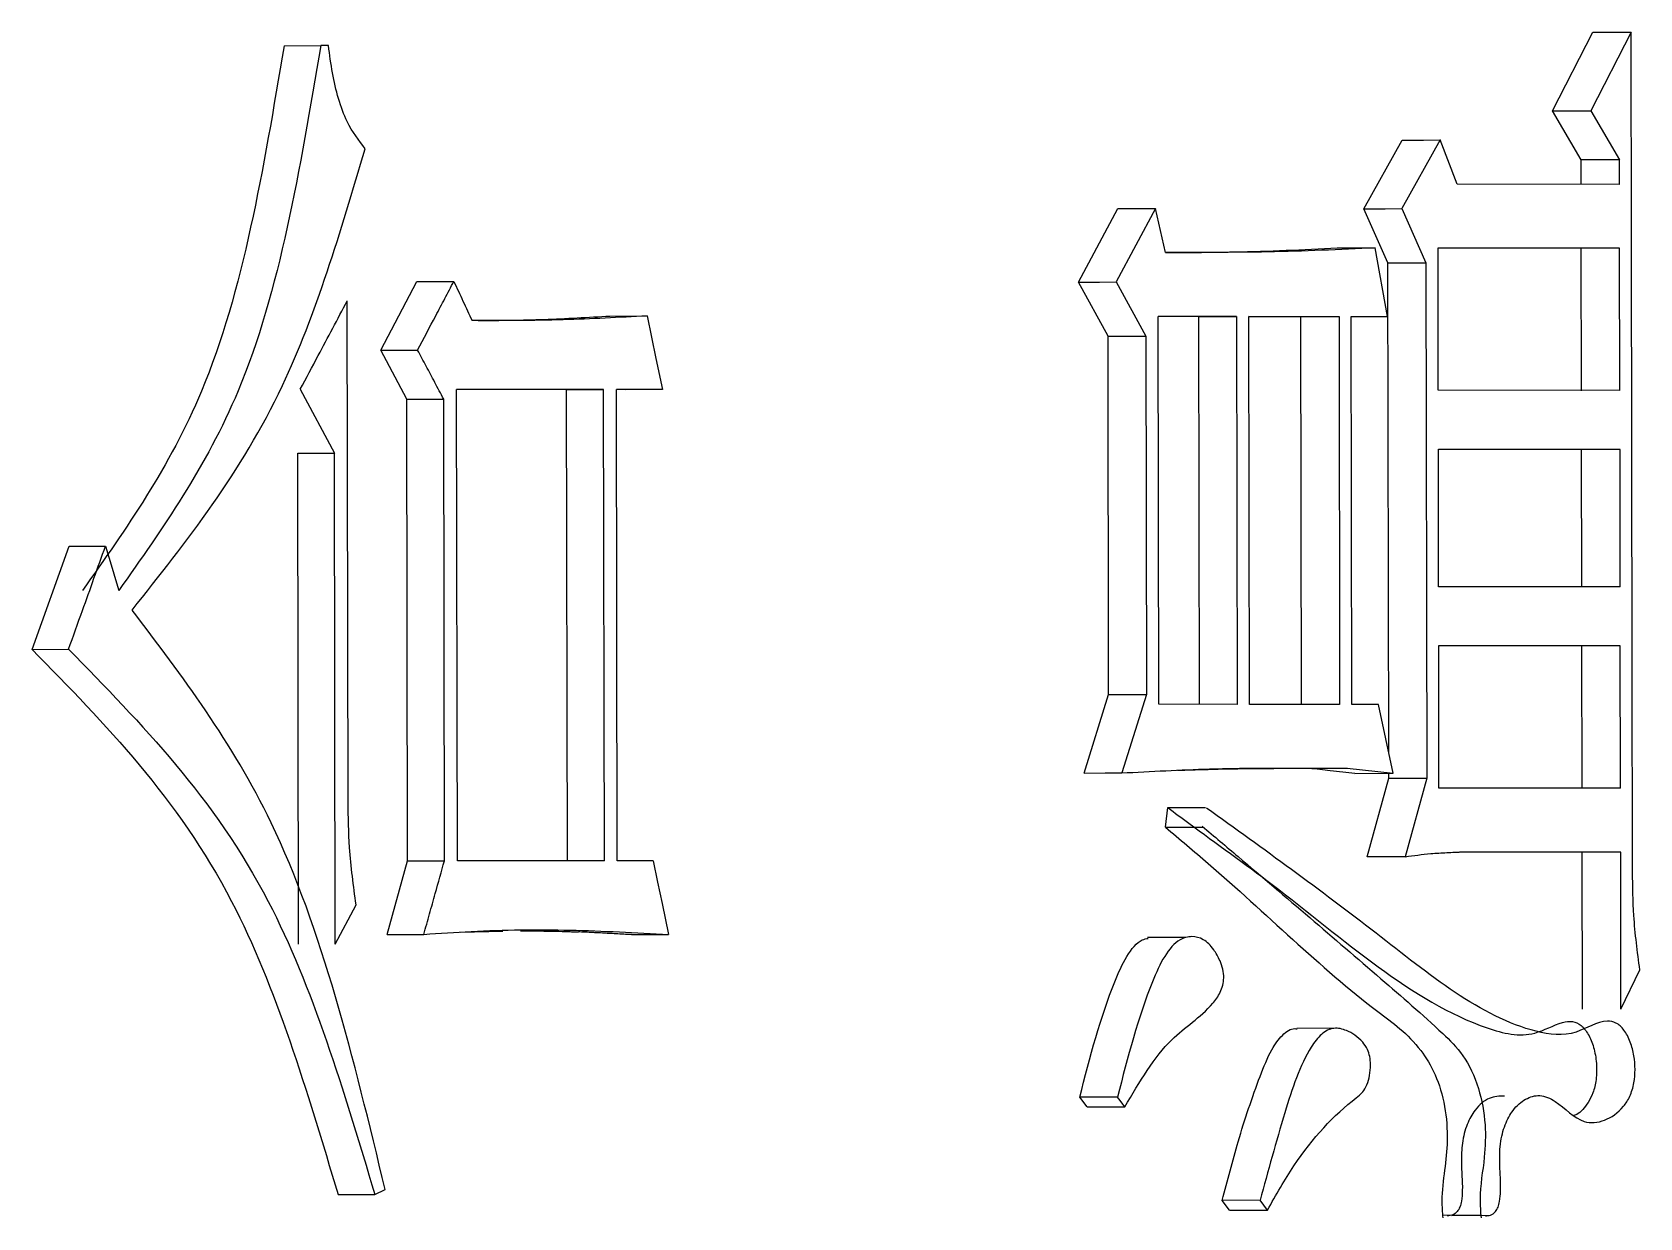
# Model space of a CAD drawing. Header units: millimetres. Extents: x 2301 to 4250, y 838 to 2217.
# Drawn here: x 3099.274 to 3102.817, y 1054.504 to 1057.117 of the extents above; entities that cross this region are included whole.
import ezdxf

# ---------------------------------------------------------------- set-up
doc = ezdxf.new("R2010")
doc.units = ezdxf.units.MM

msp = doc.modelspace()

# ---------------------------------------------------------------- linework, layer by layer
at = {"color": 7, "linetype": 'Continuous', "lineweight": 25}
for p, q in [((3102.6247, 1056.9433), (3102.7132, 1057.1163)), ((3102.7978, 1057.1165), (3102.7091, 1056.9435)), ((3102.8009, 1055.2668), (3102.7978, 1057.1165)), ((3099.8288, 1057.0867), (3099.9096, 1057.0869)), ((3099.9269, 1057.0869), (3099.9096, 1057.0869)), ((3102.6876, 1056.8351), (3102.6247, 1056.9433)), ((3102.7091, 1056.9435), (3102.7721, 1056.8353)), ((3102.2083, 1056.7274), (3102.293, 1056.8788)), ((3102.377, 1056.879), (3102.2922, 1056.7277)), ((3102.4143, 1056.7816), (3102.377, 1056.879)), ((3102.7721, 1056.8353), (3102.6876, 1056.8351)), ((3102.6876, 1056.781), (3102.6876, 1056.8351)), ((3102.7722, 1056.7812), (3102.7721, 1056.8353)), ((3102.7722, 1056.7812), (3102.4143, 1056.7816)), ((3101.5795, 1056.5659), (3101.6661, 1056.728)), ((3101.7493, 1056.7283), (3101.6626, 1056.5661)), ((3101.7712, 1056.6309), (3101.7493, 1056.7283)), ((3102.2616, 1056.6084), (3102.2083, 1056.7274)), ((3102.2922, 1056.7277), (3102.3456, 1056.6086)), ((3102.2607, 1056.4897), (3102.2338, 1056.6412)), ((3102.3721, 1056.6411), (3102.7724, 1056.6406)), ((3102.3726, 1056.3274), (3102.3721, 1056.6411)), ((3102.2634, 1055.5288), (3102.2616, 1056.6084)), ((3102.3456, 1056.6086), (3102.3475, 1055.4728)), ((3102.6879, 1056.6403), (3102.3721, 1056.6407)), ((3102.7724, 1056.6406), (3102.6879, 1056.6403)), ((3102.6884, 1056.3266), (3102.6879, 1056.6403)), ((3102.773, 1056.3269), (3102.7724, 1056.6406)), ((3100.0422, 1056.4159), (3100.1219, 1056.5672)), ((3101.6449, 1056.4468), (3101.5795, 1056.5659)), ((3101.6626, 1056.5661), (3101.7281, 1056.447)), ((3099.97, 1055.421), (3099.9681, 1056.5244)), ((3100.5471, 1056.4911), (3100.6288, 1056.4914)), ((3101.9283, 1056.4901), (3101.7551, 1056.4903)), ((3101.7566, 1055.6357), (3101.7551, 1056.4903)), ((3101.8448, 1056.4899), (3101.7551, 1056.49)), ((3101.8448, 1056.4899), (3101.9283, 1056.4901)), ((3101.8463, 1055.6353), (3101.8448, 1056.4899)), ((3101.9283, 1056.4901), (3101.9297, 1055.6355)), ((3101.9552, 1056.4901), (3102.1539, 1056.4899)), ((3101.9567, 1055.6355), (3101.9552, 1056.4901)), ((3102.0701, 1056.4896), (3101.9552, 1056.4897)), ((3102.0701, 1056.4896), (3102.1539, 1056.4899)), ((3102.0716, 1055.635), (3102.0701, 1056.4896)), ((3102.1539, 1056.4899), (3102.1553, 1055.6353)), ((3102.1806, 1056.4898), (3102.2607, 1056.4897)), ((3102.1821, 1055.6353), (3102.1806, 1056.4898)), ((3102.1806, 1056.4895), (3102.2607, 1056.4897)), ((3101.6462, 1055.6571), (3101.6449, 1056.4468)), ((3101.7281, 1056.447), (3101.7294, 1055.6574)), ((3100.0422, 1056.4159), (3100.1233, 1056.4161)), ((3100.0995, 1056.3076), (3100.0422, 1056.4159)), ((3099.8647, 1056.3298), (3099.9399, 1056.1891)), ((3100.5332, 1056.3292), (3100.2092, 1056.3295)), ((3100.211, 1055.291), (3100.2092, 1056.3295)), ((3100.4515, 1056.329), (3100.2092, 1056.3292)), ((3100.4515, 1056.329), (3100.5332, 1056.3292)), ((3100.4533, 1055.2905), (3100.4515, 1056.329)), ((3100.5349, 1055.2908), (3100.5332, 1056.3292)), ((3100.6629, 1056.3291), (3100.5614, 1056.3292)), ((3100.5632, 1055.2907), (3100.5614, 1056.3292)), ((3100.5811, 1056.3288), (3100.5614, 1056.3289)), ((3100.6629, 1056.3291), (3100.5811, 1056.3288)), ((3102.773, 1056.3269), (3102.3726, 1056.3274)), ((3100.1012, 1055.2908), (3100.0995, 1056.3076)), ((3100.1824, 1055.2911), (3100.1807, 1056.3079)), ((3099.8609, 1055.1071), (3099.859, 1056.1888)), ((3099.9417, 1055.1074), (3099.9399, 1056.1891)), ((3102.3729, 1056.1975), (3102.7732, 1056.1971)), ((3102.3734, 1055.8947), (3102.3729, 1056.1975)), ((3102.6886, 1056.1968), (3102.3729, 1056.1972)), ((3102.7732, 1056.1971), (3102.6886, 1056.1968)), ((3102.6891, 1055.894), (3102.6886, 1056.1968)), ((3102.7737, 1055.8942), (3102.7732, 1056.1971)), ((3099.2738, 1055.7566), (3099.3552, 1055.9837)), ((3102.7737, 1055.8942), (3102.3734, 1055.8947)), ((3099.2737, 1055.7566), (3099.3539, 1055.7569)), ((3102.3736, 1055.7649), (3102.7739, 1055.7644)), ((3102.3741, 1055.4512), (3102.3736, 1055.7649)), ((3102.6894, 1055.7641), (3102.3736, 1055.7645)), ((3102.7739, 1055.7644), (3102.6894, 1055.7641)), ((3102.6899, 1055.4504), (3102.6894, 1055.7641)), ((3102.7744, 1055.4507), (3102.7739, 1055.7644)), ((3101.5922, 1055.4841), (3101.6462, 1055.6571)), ((3101.6462, 1055.6571), (3101.7294, 1055.6574)), ((3101.7294, 1055.6574), (3101.6753, 1055.4844)), ((3101.9297, 1055.6355), (3101.7566, 1055.6357)), ((3102.1553, 1055.6353), (3101.9567, 1055.6355)), ((3102.2408, 1055.6352), (3102.1821, 1055.6353)), ((3102.273, 1055.4837), (3102.2408, 1055.6352)), ((3102.1716, 1055.4946), (3102.0878, 1055.4944)), ((3102.1716, 1055.4946), (3102.273, 1055.4837)), ((3102.1891, 1055.4835), (3102.273, 1055.4837)), ((3102.216, 1055.2996), (3102.2635, 1055.4726)), ((3102.2635, 1055.4726), (3102.2635, 1055.4837)), ((3102.2635, 1055.4726), (3102.3475, 1055.4728)), ((3102.3475, 1055.4728), (3102.3, 1055.2998)), ((3102.7744, 1055.4507), (3102.3741, 1055.4512)), ((3101.7712, 1055.3649), (3101.7765, 1055.4082)), ((3101.7765, 1055.4082), (3101.8599, 1055.4084)), ((3101.7712, 1055.3649), (3101.8546, 1055.3652)), ((3102.3, 1055.2998), (3102.216, 1055.2996)), ((3102.6901, 1055.3098), (3102.4195, 1055.3101)), ((3102.4274, 1055.3105), (3102.7747, 1055.3101)), ((3102.7747, 1055.3101), (3102.6901, 1055.3098)), ((3102.6907, 1054.9637), (3102.6901, 1055.3098)), ((3102.7753, 1054.9639), (3102.7747, 1055.3101)), ((3100.0558, 1055.1286), (3100.1012, 1055.2908)), ((3100.1012, 1055.2908), (3100.1824, 1055.2911)), ((3100.5349, 1055.2908), (3100.211, 1055.291)), ((3100.6421, 1055.2907), (3100.5632, 1055.2907)), ((3099.9417, 1055.1074), (3099.9876, 1055.1939)), ((3100.218, 1055.1338), (3100.3109, 1055.1361)), ((3100.5944, 1055.1281), (3100.6762, 1055.1284)), ((3101.8153, 1055.1217), (3101.732, 1055.1215)), ((3102.7753, 1054.9639), (3102.8169, 1055.0504)), ((3102.1458, 1054.922), (3102.0612, 1054.9217)), ((3101.6656, 1054.7704), (3101.5825, 1054.7702)), ((3101.5988, 1054.7486), (3101.5825, 1054.7702)), ((3101.5988, 1054.7486), (3101.682, 1054.7488)), ((3099.948, 1054.5554), (3100.0289, 1054.5556)), ((3100.0289, 1054.5556), (3100.0519, 1054.5664)), ((3101.98, 1054.543), (3101.8965, 1054.5427)), ((3101.9127, 1054.521), (3101.8965, 1054.5427)), ((3101.9127, 1054.5211), (3101.9962, 1054.5213)), ((3102.466, 1054.5099), (3102.3819, 1054.5097)), ((3102.4028, 1054.5097), (3102.4869, 1054.5099))]:
    msp.add_line(p, q, dxfattribs=at)
at = {"color": 7, "linetype": 'Continuous', "lineweight": 25, "flags": 128}
for points in [[(3102.7132, 1057.1163), (3102.7605, 1057.1164), (3102.7978, 1057.1165)], [(3102.6247, 1056.9433), (3102.672, 1056.9434), (3102.7091, 1056.9435)], [(3102.293, 1056.8788), (3102.34, 1056.8789), (3102.377, 1056.879)], [(3101.6661, 1056.728), (3101.7127, 1056.7282), (3101.7493, 1056.7283)], [(3102.2083, 1056.7274), (3102.2553, 1056.7276), (3102.2922, 1056.7277)], [(3102.1499, 1056.641), (3102.1969, 1056.6411), (3102.2338, 1056.6412)], [(3102.2616, 1056.6084), (3102.3087, 1056.6085), (3102.3456, 1056.6086)], [(3100.1219, 1056.5672), (3100.1674, 1056.5674), (3100.2031, 1056.5675)], [(3101.5795, 1056.5659), (3101.626, 1056.566), (3101.6626, 1056.5661)], [(3100.6288, 1056.4914), (3100.6387, 1056.4444), (3100.6486, 1056.3973), (3100.6629, 1056.3291)], [(3101.6449, 1056.4468), (3101.6915, 1056.4469), (3101.7281, 1056.447)], [(3100.0995, 1056.3076), (3100.145, 1056.3078), (3100.1807, 1056.3079)], [(3099.859, 1056.1888), (3099.9043, 1056.189), (3099.9399, 1056.1891)], [(3099.3552, 1055.9837), (3099.4001, 1055.9839), (3099.4354, 1055.984)], [(3099.4354, 1055.984), (3099.4428, 1055.9596), (3099.4501, 1055.9353), (3099.4575, 1055.9109), (3099.4648, 1055.8866)], [(3101.5922, 1055.4841), (3101.6387, 1055.4843), (3101.6753, 1055.4844)], [(3100.6421, 1055.2907), (3100.652, 1055.2436), (3100.6619, 1055.1966), (3100.6762, 1055.1284)], [(3100.0558, 1055.1286), (3100.1012, 1055.1287), (3100.1369, 1055.1288)], [(3101.682, 1054.7488), (3101.6778, 1054.7543), (3101.6717, 1054.7624), (3101.6656, 1054.7704)], [(3101.9962, 1054.5213), (3101.9881, 1054.5321), (3101.98, 1054.543)]]:
    msp.add_lwpolyline(points, dxfattribs=at)
at = {"color": 7, "linetype": 'Continuous', "lineweight": 25}
for points, knots in [([(3099.8288, 1057.0867), (3099.7837, 1056.8158), (3099.7043, 1056.3392), (3099.4809, 1056.0228), (3099.3846, 1055.8863)], [0, 0, 0, 0, 0.568544, 1, 1, 1, 1]), ([(3099.9096, 1057.0869), (3099.8644, 1056.816), (3099.7849, 1056.3393), (3099.5613, 1056.0231), (3099.4648, 1055.8866)], [0, 0, 0, 0, 0.568428, 1, 1, 1, 1]), ([(3100.0078, 1056.8597), (3099.9936, 1056.8781), (3099.9699, 1056.9088), (3099.9479, 1056.9697), (3099.9346, 1057.0267), (3099.9295, 1057.0668), (3099.9269, 1057.0869)], [0, 0, 0, 0, 0.329917, 0.550134, 0.774051, 1, 1, 1, 1]), ([(3099.4941, 1055.8433), (3099.6143, 1055.9946), (3099.8324, 1056.2691), (3099.9535, 1056.6768), (3100.0078, 1056.8597)], [0, 0, 0, 0, 0.5512472, 1, 1, 1, 1]), ([(3102.2338, 1056.6412), (3102.1551, 1056.6375), (3102.0391, 1056.6321), (3101.8845, 1056.6313), (3101.809, 1056.631), (3101.7712, 1056.6309)], [0, 0, 0, 0, 0.513442, 0.756719, 1, 1, 1, 1]), ([(3101.7712, 1056.631), (3101.7829, 1056.631), (3101.834, 1056.6312), (3101.9607, 1056.632), (3102.0748, 1056.6374), (3102.1499, 1056.641)], [0, 0, 0, 0, 0.091934, 0.401923, 1, 1, 1, 1]), ([(3100.1233, 1056.4161), (3100.1366, 1056.4413), (3100.1566, 1056.4792), (3100.1832, 1056.5296), (3100.1965, 1056.5549), (3100.2031, 1056.5675)], [0, 0, 0, 0, 0.5, 0.75, 1, 1, 1, 1]), ([(3100.2031, 1056.5675), (3100.2065, 1056.5603), (3100.2132, 1056.5458), (3100.2232, 1056.5242), (3100.2332, 1056.5025), (3100.2399, 1056.4881), (3100.2432, 1056.4809)], [0, 0, 0, 0, 0.25, 0.5, 0.75, 1, 1, 1, 1]), ([(3099.8647, 1056.3298), (3099.8779, 1056.3545), (3099.9017, 1056.3993), (3099.9362, 1056.4641), (3099.9575, 1056.5043), (3099.9681, 1056.5244)], [0, 0, 0, 0, 0.380765, 0.690382, 1, 1, 1, 1]), ([(3100.6288, 1056.4914), (3100.5674, 1056.488), (3100.4727, 1056.4827), (3100.3439, 1056.481), (3100.2768, 1056.4809), (3100.2432, 1056.4809)], [0, 0, 0, 0, 0.480633, 0.740306, 1, 1, 1, 1]), ([(3100.2565, 1056.4809), (3100.3051, 1056.4815), (3100.4023, 1056.4827), (3100.4987, 1056.4883), (3100.5471, 1056.4911)], [0, 0, 0, 0, 0.499015, 1, 1, 1, 1]), ([(3100.1807, 1056.3079), (3100.1742, 1056.3202), (3100.1613, 1056.3445), (3100.1422, 1056.3805), (3100.1296, 1056.4042), (3100.1233, 1056.4161)], [0, 0, 0, 0, 0.342692, 0.671346, 1, 1, 1, 1]), ([(3099.3539, 1055.7569), (3099.3641, 1055.7854), (3099.3829, 1055.8375), (3099.41, 1055.9132), (3099.427, 1055.9604), (3099.4354, 1055.984)], [0, 0, 0, 0, 0.376897, 0.688448, 1, 1, 1, 1]), ([(3100.0519, 1054.5664), (3099.9823, 1054.8541), (3099.8596, 1055.3612), (3099.6045, 1055.6977), (3099.4941, 1055.8433)], [0, 0, 0, 0, 0.567325, 1, 1, 1, 1]), ([(3099.2737, 1055.7566), (3099.4344, 1055.5926), (3099.7268, 1055.294), (3099.8792, 1054.7848), (3099.948, 1054.5554)], [0, 0, 0, 0, 0.549348, 1, 1, 1, 1]), ([(3099.3539, 1055.7569), (3099.5147, 1055.5929), (3099.8074, 1055.2944), (3099.9601, 1054.7851), (3100.0289, 1054.5556)], [0, 0, 0, 0, 0.549466, 1, 1, 1, 1]), ([(3101.6753, 1055.4844), (3101.7397, 1055.4878), (3101.8552, 1055.494), (3102.0205, 1055.4957), (3102.1213, 1055.495), (3102.1716, 1055.4946)], [0, 0, 0, 0, 0.386874, 0.693415, 1, 1, 1, 1]), ([(3101.7976, 1055.4906), (3101.7984, 1055.4905), (3101.8084, 1055.4905), (3101.9189, 1055.4942), (3102.0148, 1055.4946), (3102.0402, 1055.4946), (3102.0551, 1055.4946)], [0, 0, 0, 0, 0.039447, 0.501718, 0.706892, 1, 1, 1, 1]), ([(3102.1891, 1055.4835), (3102.1801, 1055.4845), (3102.162, 1055.4864), (3102.1282, 1055.4901), (3102.1035, 1055.4927), (3102.0878, 1055.4944)], [0, 0, 0, 0, 0.268668, 0.537337, 1, 1, 1, 1]), ([(3099.9877, 1055.1939), (3099.9819, 1055.2357), (3099.9717, 1055.3105), (3099.9705, 1055.3872), (3099.97, 1055.421)], [0, 0, 0, 0, 0.5590432, 1, 1, 1, 1]), ([(3101.7765, 1055.4082), (3101.7919, 1055.3967), (3101.8686, 1055.3393), (3102.1043, 1055.1735), (3102.3469, 1054.9503), (3102.5724, 1054.8972), (3102.6331, 1054.9329), (3102.6678, 1054.939), (3102.6878, 1054.9299), (3102.704, 1054.9096), (3102.716, 1054.8803), (3102.7223, 1054.8453), (3102.7217, 1054.8096), (3102.7145, 1054.7793), (3102.6999, 1054.7523), (3102.6844, 1054.7338), (3102.6721, 1054.7297), (3102.6692, 1054.7288)], [0, 0, 0, 0, 0.044133, 0.220627, 0.674597, 0.770227, 0.827164, 0.847611, 0.865099, 0.882599, 0.900041, 0.91819, 0.935795, 0.951337, 0.965568, 0.992009, 1, 1, 1, 1]), ([(3102.4764, 1054.5088), (3102.4802, 1054.5089), (3102.488, 1054.509), (3102.498, 1054.516), (3102.5047, 1054.5275), (3102.5089, 1054.543), (3102.5119, 1054.5903), (3102.5034, 1054.6496), (3102.5189, 1054.7106), (3102.5383, 1054.7454), (3102.565, 1054.7682), (3102.5975, 1054.7774), (3102.6417, 1054.7579), (3102.6855, 1054.7085), (3102.7397, 1054.7161), (3102.7742, 1054.7385), (3102.7955, 1054.7707), (3102.8046, 1054.7996), (3102.8072, 1054.8313), (3102.8044, 1054.8626), (3102.7963, 1054.8933), (3102.7826, 1054.9193), (3102.7647, 1054.9355), (3102.728, 1054.9411), (3102.6715, 1054.9013), (3102.4932, 1054.9231), (3102.2289, 1055.1433), (3101.987, 1055.317), (3101.862, 1055.4068)], [0, 0, 0, 0, 0.00774, 0.015792, 0.02086, 0.025923, 0.03435, 0.072305, 0.088847, 0.105343, 0.126166, 0.147324, 0.170938, 0.216976, 0.247538, 0.27805, 0.29042, 0.302926, 0.313684, 0.324711, 0.337046, 0.350427, 0.363772, 0.376606, 0.424358, 0.483654, 0.733123, 1, 1, 1, 1]), ([(3101.8523, 1055.367), (3101.8788, 1055.3447), (3102.011, 1055.2331), (3102.1883, 1055.0813), (3102.3531, 1054.9389), (3102.4288, 1054.866), (3102.4629, 1054.7957), (3102.4782, 1054.7139), (3102.4754, 1054.6297), (3102.4622, 1054.5631), (3102.4658, 1054.5181), (3102.4669, 1054.5044)], [0, 0, 0, 0, 0.102062, 0.510275, 0.689515, 0.750609, 0.812535, 0.866745, 0.912849, 0.973626, 1, 1, 1, 1]), ([(3101.7712, 1055.3649), (3101.8028, 1055.3385), (3101.961, 1055.2066), (3102.1429, 1055.0249), (3102.3189, 1054.9009), (3102.3677, 1054.8222), (3102.3889, 1054.7522), (3102.3945, 1054.6772), (3102.3871, 1054.6083), (3102.3785, 1054.552), (3102.3816, 1054.5166), (3102.3827, 1054.5042)], [0, 0, 0, 0, 0.122236, 0.6112, 0.736802, 0.788068, 0.839604, 0.888719, 0.931126, 0.975833, 1, 1, 1, 1]), ([(3102.3, 1055.2998), (3102.3186, 1055.3024), (3102.3492, 1055.3065), (3102.3917, 1055.3091), (3102.4155, 1055.31), (3102.4274, 1055.3105)], [0, 0, 0, 0, 0.438995, 0.719464, 1, 1, 1, 1]), ([(3100.1369, 1055.1288), (3100.1411, 1055.1438), (3100.1496, 1055.1739), (3100.1647, 1055.2279), (3100.1757, 1055.267), (3100.1824, 1055.2911)], [0, 0, 0, 0, 0.277504, 0.555008, 1, 1, 1, 1]), ([(3102.8169, 1055.0504), (3102.8116, 1055.0902), (3102.8022, 1055.1613), (3102.8013, 1055.2345), (3102.8009, 1055.2668)], [0, 0, 0, 0, 0.5588348, 1, 1, 1, 1]), ([(3100.1369, 1055.1288), (3100.1717, 1055.1312), (3100.2795, 1055.1384), (3100.4598, 1055.1406), (3100.604, 1055.1324), (3100.6762, 1055.1284)], [0, 0, 0, 0, 0.192147, 0.59577, 1, 1, 1, 1]), ([(3100.3499, 1055.1366), (3100.373, 1055.1365), (3100.4076, 1055.1362), (3100.4448, 1055.1353), (3100.4617, 1055.1347), (3100.4722, 1055.1344), (3100.4757, 1055.1342), (3100.478, 1055.1342)], [0, 0, 0, 0, 0.449193, 0.669345, 0.771404, 0.84623, 1, 1, 1, 1]), ([(3100.5944, 1055.1281), (3100.5887, 1055.1284), (3100.5803, 1055.1289), (3100.5662, 1055.1297), (3100.5549, 1055.1303), (3100.5436, 1055.1309), (3100.5323, 1055.1315), (3100.521, 1055.1321), (3100.5097, 1055.1326), (3100.4984, 1055.1332), (3100.4877, 1055.1337), (3100.4798, 1055.1341), (3100.4776, 1055.1342)], [0, 0, 0, 0, 0.145097, 0.217646, 0.362743, 0.435292, 0.50784, 0.652938, 0.725486, 0.798035, 0.943132, 1, 1, 1, 1]), ([(3101.5825, 1054.7702), (3101.6053, 1054.8585), (3101.6339, 1054.9695), (3101.6846, 1055.0812), (3101.7114, 1055.1158), (3101.7289, 1055.1191), (3101.7333, 1055.12)], [0, 0, 0, 0, 0.631297, 0.792979, 0.948304, 1, 1, 1, 1]), ([(3101.682, 1054.7488), (3101.7145, 1054.8038), (3101.772, 1054.9012), (3101.8542, 1054.9477), (3101.8903, 1054.9953), (3101.8981, 1055.0157), (3101.9007, 1055.0337), (3101.8981, 1055.053), (3101.8905, 1055.0744), (3101.8767, 1055.0988), (3101.8555, 1055.1197), (3101.8293, 1055.1259), (3101.7987, 1055.1183), (3101.7677, 1055.0823), (3101.7172, 1054.9688), (3101.6885, 1054.8584), (3101.6656, 1054.7704)], [0, 0, 0, 0, 0.207453, 0.36723, 0.400728, 0.416587, 0.43129, 0.44809, 0.46666, 0.497246, 0.538504, 0.578636, 0.62009, 0.682348, 0.747128, 1, 1, 1, 1]), ([(3101.8965, 1054.5427), (3101.9079, 1054.5862), (3101.9325, 1054.6806), (3101.9697, 1054.7907), (3102.0018, 1054.8717), (3102.0281, 1054.9081), (3102.0487, 1054.9227), (3102.0599, 1054.9207), (3102.0615, 1054.9205)], [0, 0, 0, 0, 0.287116, 0.622983, 0.772845, 0.877564, 0.982578, 1, 1, 1, 1]), ([(3101.9962, 1054.5214), (3102.0152, 1054.5548), (3102.0727, 1054.6562), (3102.1472, 1054.7355), (3102.2056, 1054.7792), (3102.216, 1054.7965), (3102.2219, 1054.8179), (3102.2239, 1054.8397), (3102.2221, 1054.8599), (3102.2162, 1054.8776), (3102.1996, 1054.9008), (3102.174, 1054.9173), (3102.1424, 1054.9251), (3102.1146, 1054.9115), (3102.0727, 1054.8556), (3102.0296, 1054.7251), (3101.9975, 1054.6073), (3101.98, 1054.543)], [0, 0, 0, 0, 0.118686, 0.359193, 0.382947, 0.402076, 0.421219, 0.441111, 0.455766, 0.470497, 0.490906, 0.548401, 0.59066, 0.633123, 0.674261, 0.821863, 1, 1, 1, 1]), ([(3102.5189, 1054.7726), (3102.5075, 1054.7723), (3102.4845, 1054.7717), (3102.4556, 1054.7472), (3102.4351, 1054.7115), (3102.4246, 1054.6707), (3102.4225, 1054.6201), (3102.4268, 1054.5779), (3102.4248, 1054.5437), (3102.4207, 1054.5275), (3102.4143, 1054.5166), (3102.4045, 1054.5091), (3102.3967, 1054.5088), (3102.3922, 1054.5086)], [0, 0, 0, 0, 0.151689, 0.30341, 0.411683, 0.520468, 0.619084, 0.770861, 0.826872, 0.861987, 0.897293, 0.940322, 1, 1, 1, 1])]:
    msp.add_open_spline(points, degree=3, knots=knots, dxfattribs=at)

doc.saveas('drawing.dxf')
